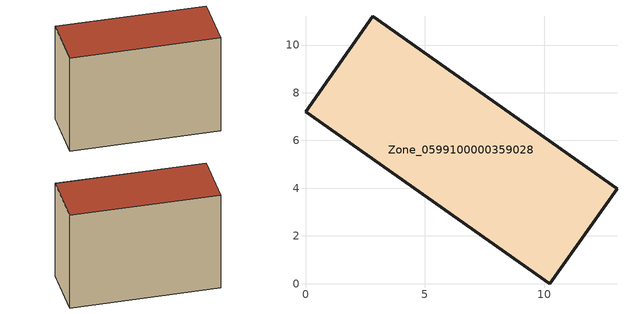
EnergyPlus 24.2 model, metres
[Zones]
Zone_0599100000359028
 floor ground (C_G): 2.83,11.2 13.06,3.98 10.25,0 0,7.2 z3.67
 wall outside (C_F): 13.06,3.98 2.83,11.2 0,7.2 10.25,0 13.06,3.98 z3.67:12.53
 roof outside (C_R): 0,7.2 10.25,0 13.06,3.98 2.83,11.2 z12.53
[BUILDING]
Pand.0599100000359028: North Axis=0; Terrain=City; Loads Convergence Tolerance Value=0.04; Temperature Convergence Tolerance Value=0.4; Solar Distribution=FullExterior; Maximum Number of Warmup Days=25; Minimum Number of Warmup Days=1
[Site:Location]
Rotterdam.The.Hague.AP_ZH_NLD Design_Conditions: Latitude=51.96; Longitude=4.45; Time Zone=1; Elevation=-4.5
[SITE:GROUNDTEMPERATURE:BUILDINGSURFACE]
18, 18, 18, 18, 18, 18, 18, 18, 18, 18, 18, 18
[MATERIAL] Thermal Absorptance=0.9; Solar Absorptance=0.7; Visible Absorptance=0.7
Name | Roughness | Thickness | Conductivity | Density | Specific Heat
G.TC.1992-2005 | MediumSmooth | 0.15 | 0.06 | 540 | 1210
F.TC.1992-2005 | Rough | 0.3 | 0.12 | 1920 | 840
R.TC.1992-2005 | MediumRough | 0.2 | 0.08 | 1500 | 1000
[CONSTRUCTION]
C_G: G.TC.1992-2005
C_F: F.TC.1992-2005
C_R: R.TC.1992-2005
[ZONE]
Zone_0599100000359028: Type=1; Multiplier=1; Ceiling Height=Autocalculate; Volume=Autocalculate; Floor Area=autocalculate; Part of Total Floor Area=Yes
[ZONEINFILTRATION:DESIGNFLOWRATE]
Infil_Zone_0599100000359028: Zone or ZoneList or Space or SpaceList=Zone_0599100000359028; Schedule=AlwaysOn; Design Flow Rate Calculation Method=Flow/Area; Flow Rate per Floor Area=0.0015; Constant Term Coefficient=1; Temperature Term Coefficient=0; Velocity Term Coefficient=0; Velocity Squared Term Coefficient=0
[HVACTEMPLATE:ZONE:IDEALLOADSAIRSYSTEM]
Zone_0599100000359028: Maximum Heating Supply Air Temperature=50; Minimum Cooling Supply Air Temperature=13; Maximum Heating Supply Air Humidity Ratio=0.0156; Minimum Cooling Supply Air Humidity Ratio=0.0077; Heating Limit=NoLimit; Cooling Limit=NoLimit; Dehumidification Control Type=ConstantSensibleHeatRatio; Cooling Sensible Heat Ratio=0.7; Dehumidification Setpoint=60; Humidification Control Type=None; Humidification Setpoint=30; Outdoor Air Method=None; Outdoor Air Flow Rate per Person=0.00944; Outdoor Air Flow Rate per Zone Floor Area=0; Outdoor Air Flow Rate per Zone=0; Demand Controlled Ventilation Type=None; Outdoor Air Economizer Type=NoEconomizer; Heat Recovery Type=None; Sensible Heat Recovery Effectiveness=0.7; Latent Heat Recovery Effectiveness=0.65
[ZONECONTROL:THERMOSTAT]
ThermostatControl_Zone_0599100000359028: Zone or ZoneList=Zone_0599100000359028; Control Type Schedule=DualSetpointControlType; Control 1=Thermostat_Zone_0599100000359028; Temperature Difference Between Cutout And Setpoint=0
[THERMOSTATSETPOINT:DUALSETPOINT]
Thermostat_Zone_0599100000359028: Heating Setpoint Temperature Schedule=HeatingSetpoint_Zone_0599100000359028; Cooling Setpoint Temperature Schedule=CoolingSetpoint_Zone_0599100000359028
[SCHEDULE:COMPACT]
HeatingSetpoint_Zone_0599100000359028: Through: 12/31, For: AllDays, Until: 24:00, 21
CoolingSetpoint_Zone_0599100000359028: Through: 12/31, For: AllDays, Until: 24:00, 24
DualSetpointControlType: Through: 12/31, For: AllDays, Until: 24:00, 4
AlwaysOn: Through: 12/31, For: AllDays, Until: 24:00, 1
